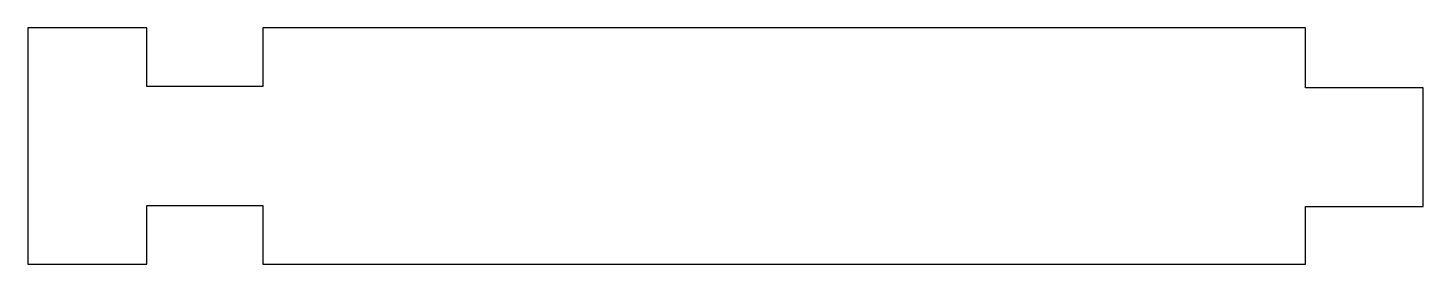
# Model space of a CAD drawing. Header units: millimetres. Extents: x -23.7 to 23.7, y -4 to 4.
import ezdxf

# ---------------------------------------------------------------- set-up
doc = ezdxf.new("R2010")
doc.units = ezdxf.units.MM
doc.layers.get('0').update_dxf_attribs({"linetype": 'CONTINUOUS'})

msp = doc.modelspace()

# ---------------------------------------------------------------- linework, layer by layer
for p, q in [((-19.693, 4.025), (-23.743, 4.025)), ((-23.743, 4.025), (-23.743, -4.025)), ((-19.693, 2.025), (-19.693, 4.025)), ((-15.743, 4.025), (-15.743, 2.025)), ((19.743, 4.025), (-15.743, 4.025)), ((19.743, 1.986), (19.743, 4.025)), ((-15.743, 2.025), (-19.693, 2.025)), ((23.743, 1.986), (19.743, 1.986)), ((23.743, -2.064), (23.743, 1.986)), ((-19.693, -4.025), (-19.693, -2.025)), ((-19.693, -2.025), (-15.743, -2.025)), ((-15.743, -2.025), (-15.743, -4.025)), ((19.743, -4.025), (19.743, -2.064)), ((19.743, -2.064), (23.743, -2.064)), ((-23.743, -4.025), (-19.693, -4.025)), ((-15.743, -4.025), (19.743, -4.025))]:
    msp.add_line(p, q)

doc.saveas('drawing.dxf')
